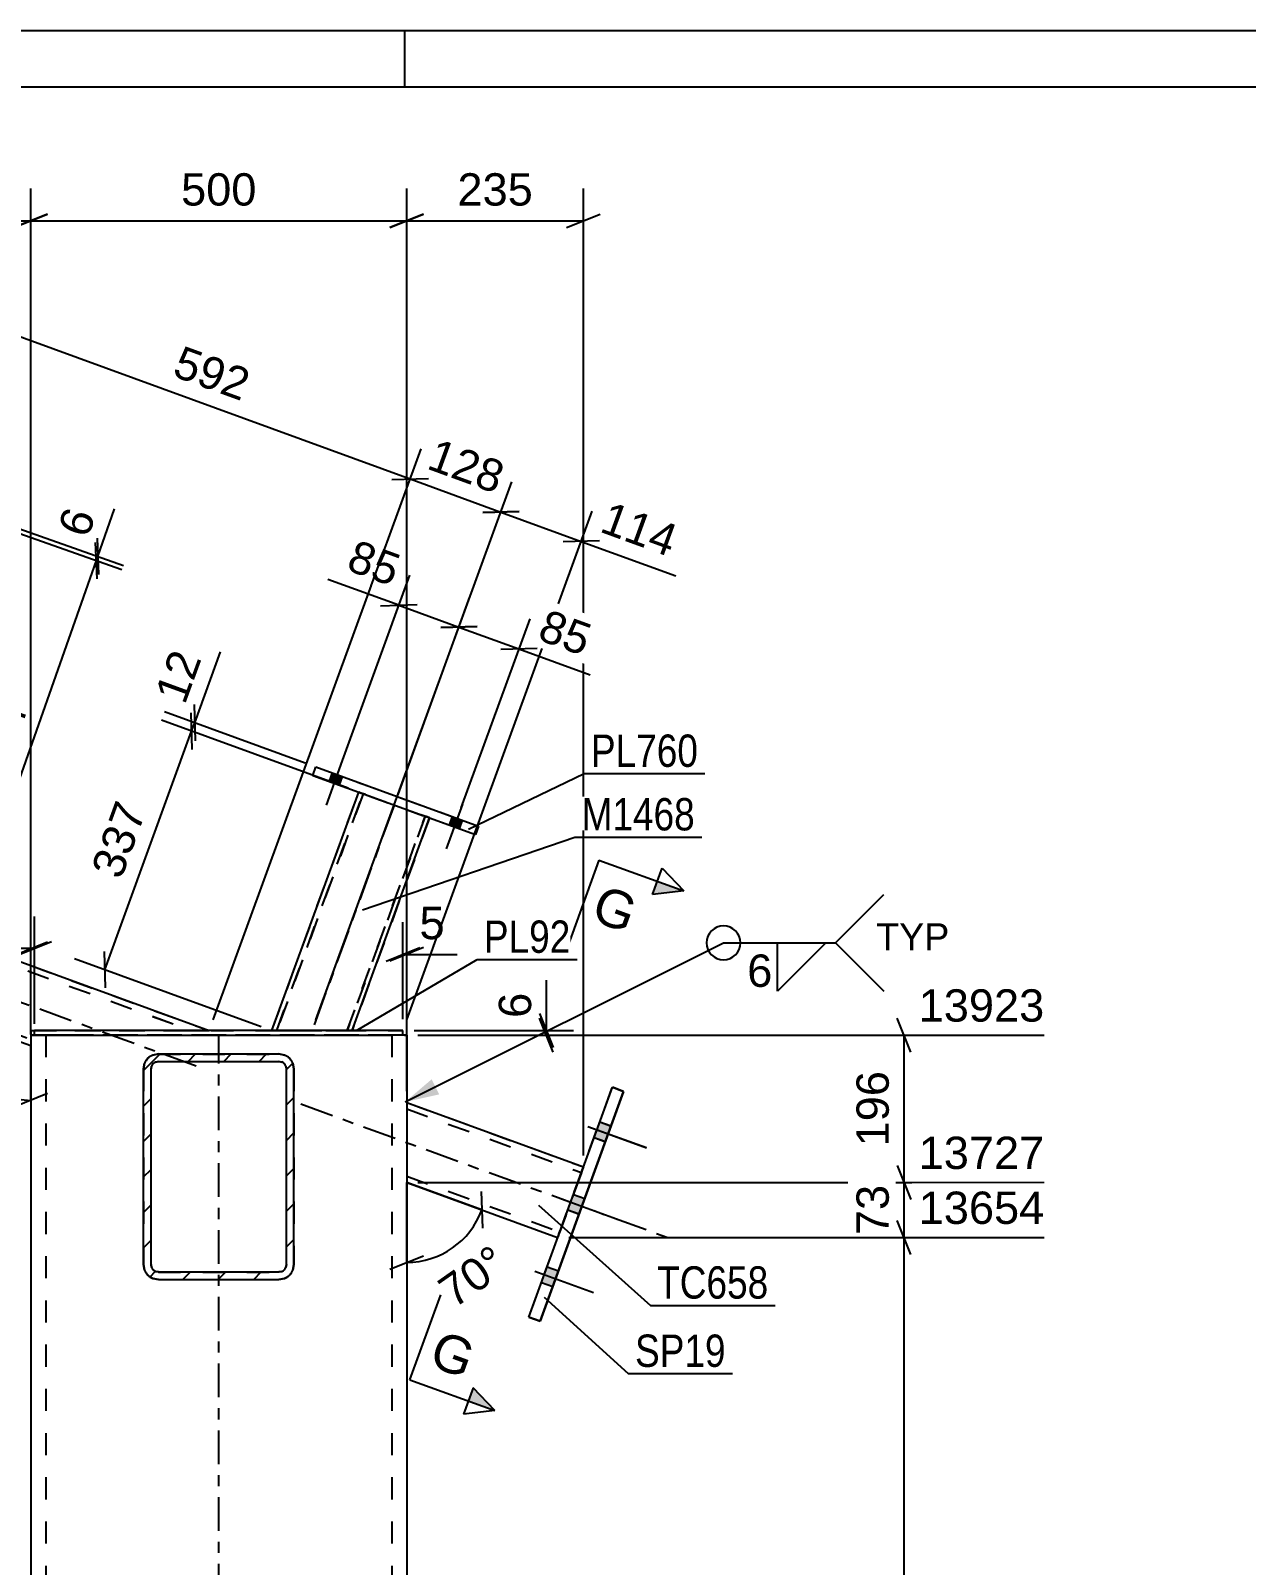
# Model space of a CAD drawing. Header units: millimetres. Extents: x 0 to 2086, y 0 to 594.
# Drawn here: x 387.8 to 495.6, y 458 to 594 of the extents above; entities that cross this region are included whole.
import ezdxf

# ---------------------------------------------------------------- set-up
doc = ezdxf.new("R2010")
doc.units = ezdxf.units.MM
doc.linetypes.add('DXK_LINE_DOT2', pattern=[3.9198, 1.9599, -1.9599])
doc.linetypes.add('DXK_LINE_DOT3', pattern=[5.9187, 2.979, -0.9799, 0.9799, -0.9799])
doc.styles.add('Arial', font='arial.ttf', dxfattribs={"height": 0.2})
doc.styles.add('Arial Narrow', font='ARIALN.TTF', dxfattribs={"height": 0.2})

# ---------------------------------------------------------------- blocks, each defined once
blk = doc.blocks.new('Unknown-284858482-1134')
at = {"color": 5, "linetype": 'Continuous'}
for p, q in [((841, 594), (0, 594)), ((421, 589), (421, 594)), ((836, 589), (5, 589))]:
    blk.add_line(p, q, dxfattribs=at)
blk = doc.blocks.new('Part-284858482-3292 - 3286')
at = {"color": 2, "linetype": 'Continuous'}
for p, q in [((409.22, 505.38), (416.92, 526.51)), ((416.32, 505.38), (423.19, 524.23))]:
    blk.add_line(p, q, dxfattribs=at)
at = {"color": 7, "linetype": 'DXK_LINE_DOT2'}
for p, q in [((409.22, 505.37), (416.92, 526.51)), ((416.92, 526.51), (416.92, 526.51)), ((416.98, 526.49), (416.92, 526.51)), ((416.92, 526.51), (416.98, 526.49)), ((417.14, 526.43), (416.98, 526.49)), ((416.98, 526.49), (417.14, 526.43)), ((417.33, 526.36), (417.14, 526.43)), ((417.14, 526.43), (417.39, 526.34)), ((409.65, 505.38), (417.3, 526.38)), ((417.3, 526.37), (409.65, 505.37)), ((417.3, 526.37), (417.3, 526.38)), ((417.33, 526.37), (417.3, 526.38)), ((417.3, 526.37), (417.33, 526.36)), ((417.41, 526.34), (417.33, 526.37)), ((417.33, 526.36), (417.39, 526.34)), ((417.53, 526.29), (417.33, 526.36)), ((417.39, 526.34), (417.41, 526.33)), ((417.39, 526.34), (417.67, 526.24)), ((417.53, 526.29), (417.41, 526.34)), ((417.41, 526.33), (417.53, 526.29)), ((417.53, 526.29), (422.43, 524.5)), ((417.53, 526.29), (422.58, 524.45)), ((417.53, 526.29), (422.58, 524.45)), ((417.67, 526.24), (422.43, 524.5)), ((415.89, 505.38), (422.81, 524.37)), ((422.81, 524.37), (415.89, 505.37)), ((423.19, 524.23), (416.32, 505.37)), ((422.43, 524.5), (422.72, 524.4)), ((422.7, 524.41), (422.43, 524.5)), ((422.7, 524.41), (422.58, 524.45)), ((422.58, 524.45), (422.72, 524.4)), ((422.78, 524.38), (422.7, 524.41)), ((422.97, 524.31), (422.7, 524.41)), ((422.72, 524.4), (422.78, 524.38)), ((422.72, 524.4), (422.97, 524.31)), ((422.81, 524.37), (422.78, 524.38)), ((422.78, 524.38), (422.81, 524.37)), ((422.81, 524.37), (422.81, 524.37)), ((422.97, 524.31), (423.13, 524.25)), ((423.13, 524.25), (422.97, 524.31)), ((423.13, 524.25), (423.19, 524.23)), ((423.19, 524.23), (423.13, 524.25)), ((423.19, 524.23), (423.19, 524.23)), ((409.22, 505.38), (409.22, 505.38)), ((409.22, 505.37), (409.22, 505.38)), ((409.29, 505.38), (409.22, 505.38)), ((409.22, 505.37), (409.29, 505.37)), ((409.47, 505.38), (409.29, 505.38)), ((409.29, 505.37), (409.47, 505.37)), ((409.75, 505.38), (409.47, 505.38)), ((409.47, 505.37), (409.75, 505.37)), ((409.65, 505.37), (409.65, 505.38)), ((409.65, 505.38), (409.68, 505.38)), ((409.68, 505.37), (409.65, 505.37)), ((409.68, 505.38), (409.77, 505.38)), ((409.77, 505.37), (409.68, 505.37)), ((410.07, 505.38), (409.75, 505.38)), ((409.75, 505.37), (410.07, 505.37)), ((409.77, 505.38), (409.91, 505.38)), ((409.91, 505.37), (409.77, 505.37)), ((415.63, 505.38), (409.91, 505.38)), ((415.63, 505.37), (409.91, 505.37)), ((410.07, 505.38), (415.47, 505.38)), ((410.07, 505.37), (415.47, 505.37)), ((415.79, 505.38), (415.47, 505.38)), ((415.47, 505.37), (415.79, 505.37)), ((415.63, 505.38), (415.77, 505.38)), ((415.77, 505.37), (415.63, 505.37)), ((415.77, 505.38), (415.86, 505.38)), ((415.86, 505.37), (415.77, 505.37)), ((416.07, 505.38), (415.79, 505.38)), ((415.79, 505.37), (416.07, 505.37)), ((415.86, 505.38), (415.89, 505.38)), ((415.89, 505.37), (415.86, 505.37)), ((415.89, 505.37), (415.89, 505.38)), ((416.25, 505.38), (416.07, 505.38)), ((416.07, 505.37), (416.25, 505.37)), ((416.32, 505.38), (416.25, 505.38)), ((416.25, 505.37), (416.32, 505.37)), ((416.32, 505.38), (416.32, 505.38)), ((416.32, 505.37), (416.32, 505.38))]:
    blk.add_line(p, q, dxfattribs=at)
at = {"color": 7, "linetype": 'DXK_LINE_DOT3'}
blk.add_line((420.05, 525.37), (412.77, 505.37), dxfattribs=at)
blk = doc.blocks.new('Part-284858482-3312 - 3286')
at = {"color": 2, "linetype": 'Continuous'}
for p, q in [((412.85, 528), (413.12, 528.75)), ((412.85, 527.99), (412.85, 528)), ((412.85, 527.99), (412.85, 528)), ((412.85, 528), (427.26, 522.75)), ((412.85, 527.99), (416.92, 526.51)), ((413.12, 528.75), (427.53, 523.5)), ((423.19, 524.23), (427.26, 522.75)), ((427.53, 523.5), (427.26, 522.75)), ((427.26, 522.75), (427.26, 522.75)), ((427.26, 522.75), (427.26, 522.75))]:
    blk.add_line(p, q, dxfattribs=at)
at = {"color": 7, "linetype": 'DXK_LINE_DOT2'}
for p, q in [((412.85, 528), (413.12, 528.75)), ((413.12, 528.75), (413.12, 528.75)), ((413.12, 528.75), (427.53, 523.5)), ((416.92, 526.51), (423.19, 524.23)), ((427.26, 522.75), (427.53, 523.5)), ((427.53, 523.5), (427.53, 523.5))]:
    blk.add_line(p, q, dxfattribs=at)
blk = doc.blocks.new('Part-284858482-3457 - 3286')
at = {"linetype": 'Continuous'}
h = blk.add_hatch(dxfattribs=at)
h.set_pattern_fill('', scale=0.7, style=0, pattern_type=0)
h.set_pattern_definition([(45, (411.0704, 502.4898), (-1.57154, 1.57154), [])])
h.paths.add_polyline_path([(411.17, 501.98), (411.07, 502.49), (410.78, 502.92), (410.35, 503.21), (409.84, 503.31), (399.17, 503.31), (398.66, 503.21), (398.23, 502.92), (397.94, 502.49), (397.84, 501.98), (397.84, 484.65), (397.94, 484.14), (398.23, 483.7), (398.66, 483.41), (399.17, 483.31), (409.84, 483.31), (410.35, 483.41), (410.78, 483.7), (411.07, 484.14), (411.17, 484.65)])
h.paths.add_polyline_path([(410.45, 484.39), (410.31, 484.17), (410.09, 484.03), (409.84, 483.98), (399.17, 483.98), (398.92, 484.03), (398.7, 484.17), (398.56, 484.39), (398.51, 484.65), (398.51, 501.98), (398.56, 502.23), (398.7, 502.45), (398.92, 502.6), (399.17, 502.65), (409.84, 502.65), (410.09, 502.6), (410.31, 502.45), (410.45, 502.23), (410.51, 501.98), (410.51, 484.65)])
at = {"color": 7, "linetype": 'DXK_LINE_DOT2'}
for p, q in [((398.66, 503.21), (399.17, 503.31)), ((399.17, 503.31), (409.84, 503.31)), ((399.17, 503.31), (399.17, 503.31)), ((409.84, 503.31), (409.84, 503.31)), ((409.84, 503.31), (410.35, 503.21)), ((397.84, 501.98), (397.94, 502.49)), ((397.84, 501.98), (397.84, 501.98)), ((397.84, 501.98), (397.84, 484.64)), ((398.56, 502.23), (398.51, 501.98)), ((398.51, 501.98), (398.51, 501.98)), ((398.51, 484.64), (398.51, 501.98)), ((398.56, 502.23), (398.56, 502.23)), ((410.45, 502.23), (410.45, 502.23)), ((410.51, 501.98), (410.45, 502.23)), ((410.51, 501.98), (410.51, 501.98)), ((410.51, 484.64), (410.51, 501.98)), ((411.07, 502.49), (411.17, 501.98)), ((411.17, 501.98), (411.17, 484.64)), ((397.94, 484.13), (397.84, 484.64)), ((398.51, 484.64), (398.51, 484.65)), ((398.51, 484.64), (398.56, 484.39)), ((410.45, 484.39), (410.51, 484.64)), ((410.51, 484.64), (410.51, 484.65)), ((411.17, 484.64), (411.07, 484.13)), ((397.94, 484.13), (397.94, 484.14)), ((398.92, 484.03), (399.17, 483.98)), ((399.17, 483.98), (399.17, 483.98)), ((399.17, 483.98), (409.84, 483.98)), ((409.84, 483.98), (410.09, 484.03)), ((409.84, 483.98), (409.84, 483.98)), ((411.07, 484.13), (411.07, 484.14))]:
    blk.add_line(p, q, dxfattribs=at)
at = {"color": 2, "linetype": 'Continuous'}
for p, q in [((399.17, 503.31), (398.66, 503.21)), ((399.17, 503.31), (409.84, 503.31)), ((410.35, 503.21), (409.84, 503.31)), ((397.94, 502.49), (397.84, 501.98)), ((397.84, 484.65), (397.84, 501.98)), ((398.51, 501.98), (398.56, 502.23)), ((398.51, 484.65), (398.51, 501.98)), ((398.92, 502.6), (399.17, 502.65)), ((399.17, 502.64), (398.92, 502.59)), ((399.17, 502.64), (399.17, 502.65)), ((399.17, 502.65), (409.84, 502.65)), ((399.17, 502.64), (409.84, 502.64)), ((409.84, 502.64), (409.84, 502.65)), ((409.84, 502.65), (410.09, 502.6)), ((410.09, 502.59), (409.84, 502.64)), ((410.45, 502.23), (410.51, 501.98)), ((410.51, 484.65), (410.51, 501.98)), ((411.17, 501.98), (411.07, 502.49)), ((411.17, 484.65), (411.17, 501.98)), ((397.84, 484.65), (397.94, 484.14)), ((398.56, 484.39), (398.51, 484.65)), ((410.51, 484.65), (410.45, 484.39)), ((411.07, 484.14), (411.17, 484.65)), ((399.17, 483.31), (398.66, 483.41)), ((398.66, 483.41), (399.17, 483.31)), ((399.17, 483.98), (398.92, 484.03)), ((399.17, 483.98), (409.84, 483.98)), ((399.17, 483.31), (409.84, 483.31)), ((399.17, 483.31), (399.17, 483.31)), ((399.17, 483.31), (409.84, 483.31)), ((410.09, 484.03), (409.84, 483.98)), ((410.35, 483.41), (409.84, 483.31)), ((409.84, 483.31), (410.35, 483.41)), ((409.84, 483.31), (409.84, 483.31))]:
    blk.add_line(p, q, dxfattribs=at)
at = {"color": 7, "linetype": 'DXK_LINE_DOT3'}
blk.add_line((404.51, 493.31), (404.51, 493.31), dxfattribs=at)
at = {"color": 7, "linetype": 'DXK_LINE_DOT2'}
for centre, radius, start, end in [((399.17, 501.98), 1.33, 112.5, 157.5), ((409.84, 501.98), 1.33, 22.5, 67.5), ((399.17, 484.64), 0.667, 202.5, 247.5), ((409.84, 484.64), 0.667, 292.5, 337.5)]:
    blk.add_arc(centre, radius, start, end, dxfattribs=at)
at = {"color": 2, "linetype": 'Continuous'}
for centre, radius, start, end in [((399.17, 501.98), 1.33, 112.5, 157.5), ((399.17, 501.98), 0.667, 112.5, 157.5), ((399.17, 501.98), 0.667, 112.5, 157.5), ((409.84, 501.98), 0.667, 22.5, 67.5), ((409.84, 501.98), 0.667, 22.5, 67.5), ((409.84, 501.98), 1.33, 22.5, 67.5), ((399.17, 484.65), 0.667, 202.5, 247.5), ((409.84, 484.65), 0.667, 292.5, 337.5), ((399.17, 484.65), 1.33, 202.5, 247.5), ((399.17, 484.64), 1.33, 202.5, 247.5), ((409.84, 484.65), 1.33, 292.5, 337.5), ((409.84, 484.64), 1.33, 292.5, 337.5)]:
    blk.add_arc(centre, radius, start, end, dxfattribs=at)
blk = doc.blocks.new('Part-284858482-3377 - 3286')
at = {"color": 2, "linetype": 'Continuous'}
for p, q in [((431.99, 479.99), (439.4, 500.35)), ((432.99, 479.63), (440.4, 499.99)), ((440.4, 499.98), (432.99, 479.62)), ((440.4, 499.99), (439.4, 500.35)), ((440.4, 499.98), (440.4, 499.99)), ((440.4, 499.98), (440.4, 499.98)), ((432.99, 479.62), (431.99, 479.99)), ((431.99, 479.99), (431.99, 479.99)), ((431.99, 479.99), (431.99, 479.99)), ((431.99, 479.99), (432.99, 479.63)), ((432.99, 479.62), (432.99, 479.63))]:
    blk.add_line(p, q, dxfattribs=at)
at = {"color": 7, "linetype": 'DXK_LINE_DOT2'}
for p, q in [((431.99, 479.99), (439.4, 500.35)), ((439.4, 500.35), (440.4, 499.98)), ((439.4, 500.35), (439.4, 500.35))]:
    blk.add_line(p, q, dxfattribs=at)
blk = doc.blocks.new('Part-284858482-3382 - 3286')
at = {"color": 7, "linetype": 'DXK_LINE_DOT2'}
for p, q in [((399.17, 503.3), (398.66, 503.2)), ((399.17, 503.3), (409.84, 503.3)), ((399.17, 503.3), (399.17, 503.3)), ((409.84, 503.3), (409.84, 503.3)), ((410.35, 503.2), (409.84, 503.3)), ((397.94, 502.48), (397.84, 501.97)), ((397.84, 501.97), (397.84, 484.64)), ((398.51, 501.97), (398.56, 502.23)), ((398.51, 501.97), (398.51, 501.97)), ((398.51, 484.64), (398.51, 501.97)), ((398.56, 502.22), (398.56, 502.23)), ((398.92, 502.59), (399.17, 502.64)), ((399.17, 502.64), (399.17, 502.64)), ((399.17, 502.64), (409.84, 502.64)), ((409.84, 502.64), (409.84, 502.64)), ((409.84, 502.64), (410.09, 502.59)), ((410.45, 502.22), (410.45, 502.23)), ((410.45, 502.23), (410.51, 501.97)), ((410.51, 501.97), (410.51, 501.97)), ((410.51, 484.64), (410.51, 501.97)), ((411.17, 501.97), (411.07, 502.48)), ((411.17, 501.97), (411.17, 484.64)), ((397.84, 484.64), (397.94, 484.13)), ((398.51, 484.64), (398.51, 484.64)), ((398.56, 484.38), (398.51, 484.64)), ((410.51, 484.64), (410.45, 484.38)), ((410.51, 484.64), (410.51, 484.64)), ((411.07, 484.13), (411.17, 484.64)), ((397.94, 484.13), (397.94, 484.13)), ((398.66, 483.41), (399.17, 483.3)), ((399.17, 483.97), (398.92, 484.02)), ((399.17, 483.97), (399.17, 483.97)), ((399.17, 483.97), (409.84, 483.97)), ((399.17, 483.3), (409.84, 483.3)), ((399.17, 483.3), (399.17, 483.3)), ((410.09, 484.02), (409.84, 483.97)), ((409.84, 483.97), (409.84, 483.97)), ((409.84, 483.3), (410.35, 483.41)), ((409.84, 483.3), (409.84, 483.3)), ((411.07, 484.13), (411.07, 484.13))]:
    blk.add_line(p, q, dxfattribs=at)
at = {"color": 7, "linetype": 'DXK_LINE_DOT3'}
blk.add_line((404.51, 493.3), (404.51, 493.3), dxfattribs=at)
at = {"color": 7, "linetype": 'DXK_LINE_DOT2'}
for centre, radius, start, end in [((399.17, 501.97), 1.33, 112.5, 157.5), ((399.17, 501.97), 0.667, 112.5, 157.5), ((409.84, 501.97), 0.667, 22.5, 67.5), ((409.84, 501.97), 1.33, 22.5, 67.5), ((399.17, 484.64), 0.667, 202.5, 247.5), ((409.84, 484.64), 0.667, 292.5, 337.5), ((399.17, 484.64), 1.33, 202.5, 247.5), ((409.84, 484.64), 1.33, 292.5, 337.5)]:
    blk.add_arc(centre, radius, start, end, dxfattribs=at)
blk = doc.blocks.new('Part-284858482-3387 - 3286')
at = {"color": 2, "linetype": 'Continuous'}
for p, q in [((420.84, 505.38), (388.17, 505.38)), ((388.17, 504.98), (388.17, 505.38)), ((388.17, 504.98), (389.29, 504.98)), ((420.84, 504.98), (419.72, 504.98)), ((420.84, 504.98), (420.84, 505.38))]:
    blk.add_line(p, q, dxfattribs=at)
at = {"color": 7, "linetype": 'DXK_LINE_DOT2'}
for p, q in [((388.17, 505.37), (420.84, 505.37)), ((388.17, 504.97), (388.17, 504.98)), ((388.17, 504.97), (388.17, 504.98)), ((420.84, 504.97), (388.17, 504.97)), ((419.72, 504.98), (389.29, 504.98)), ((420.84, 504.97), (420.84, 504.98)), ((420.84, 504.98), (420.84, 504.97))]:
    blk.add_line(p, q, dxfattribs=at)
blk = doc.blocks.new('Part-284858482-3403 - 3286')
at = {"color": 2, "linetype": 'Continuous'}
for p, q in [((387.84, 504.98), (387.84, 242.05)), ((387.84, 504.98), (388.04, 504.98)), ((388.04, 504.98), (388.17, 504.98)), ((389.29, 504.98), (389.48, 504.98)), ((389.48, 504.98), (390.51, 504.98)), ((390.51, 504.98), (418.51, 504.98)), ((418.51, 504.98), (419.53, 504.98)), ((419.72, 504.98), (419.53, 504.98)), ((420.97, 504.98), (420.84, 504.98)), ((420.97, 504.98), (421.17, 504.98)), ((421.17, 504.98), (421.17, 242.05))]:
    blk.add_line(p, q, dxfattribs=at)
at = {"color": 7, "linetype": 'DXK_LINE_DOT2'}
for p, q in [((388.04, 504.97), (387.84, 504.97)), ((388.62, 504.97), (388.04, 504.97)), ((388.17, 504.98), (388.62, 504.98)), ((388.62, 504.98), (389.29, 504.98)), ((389.48, 504.97), (388.62, 504.97)), ((389.17, 504.98), (389.17, 242.05)), ((389.27, 504.98), (389.17, 504.98)), ((389.17, 504.97), (389.27, 504.97)), ((389.56, 504.98), (389.27, 504.98)), ((389.27, 504.97), (389.56, 504.97)), ((390.51, 504.97), (389.48, 504.97)), ((390, 504.98), (389.56, 504.98)), ((389.56, 504.97), (390, 504.97)), ((390.51, 504.98), (390, 504.98)), ((390, 504.97), (390.51, 504.97)), ((390.51, 504.98), (418.51, 504.98)), ((390.51, 504.97), (418.51, 504.97)), ((390.51, 504.97), (418.51, 504.97)), ((419.02, 504.98), (418.51, 504.98)), ((418.51, 504.97), (419.02, 504.97)), ((419.53, 504.97), (418.51, 504.97)), ((419.45, 504.98), (419.02, 504.98)), ((419.02, 504.97), (419.45, 504.97)), ((419.74, 504.98), (419.45, 504.98)), ((419.45, 504.97), (419.74, 504.97)), ((420.39, 504.97), (419.53, 504.97)), ((420.39, 504.98), (419.72, 504.98)), ((419.84, 504.98), (419.74, 504.98)), ((419.74, 504.97), (419.84, 504.97)), ((419.84, 504.98), (419.84, 242.05)), ((420.84, 504.98), (420.39, 504.98)), ((420.97, 504.97), (420.39, 504.97)), ((421.17, 504.97), (420.97, 504.97))]:
    blk.add_line(p, q, dxfattribs=at)
at = {"color": 7, "linetype": 'DXK_LINE_DOT3'}
blk.add_line((404.51, 242.05), (404.51, 504.97), dxfattribs=at)
blk = doc.blocks.new('Bolt-284858482-3409 - 3286')
at = {"linetype": 'Continuous'}
for points in [[(414.29, 527.47), (415.17, 527.15), (415.44, 527.9), (414.57, 528.22)], [(414.29, 527.47), (415.17, 527.15), (415.44, 527.9), (414.57, 528.22)], [(424.94, 523.59), (425.82, 523.27), (426.09, 524.02), (425.21, 524.34)], [(424.94, 523.59), (425.82, 523.27), (426.09, 524.02), (425.21, 524.34)]]:
    blk.add_hatch(color=1, dxfattribs=at).paths.add_polyline_path(points)
at = {"color": 1, "linetype": 'Continuous'}
for p, q in [((415.46, 529.32), (414.02, 525.37)), ((415.46, 529.32), (414.02, 525.37)), ((414.57, 528.22), (414.29, 527.47)), ((414.57, 528.22), (414.29, 527.47)), ((415.44, 527.9), (415.17, 527.15)), ((415.44, 527.9), (415.17, 527.15)), ((426.11, 525.44), (424.67, 521.49)), ((426.11, 525.44), (424.67, 521.49)), ((425.21, 524.34), (424.94, 523.59)), ((425.21, 524.34), (424.94, 523.59)), ((426.09, 524.02), (425.82, 523.27)), ((426.09, 524.02), (425.82, 523.27))]:
    blk.add_line(p, q, dxfattribs=at)
blk = doc.blocks.new('Bolt-284858482-3473 - 3286')
at = {"linetype": 'Continuous'}
for points in [[(438.78, 495.54), (439.28, 496.92), (438.28, 497.28), (437.78, 495.9)], [(438.78, 495.54), (439.28, 496.91), (438.28, 497.28), (437.78, 495.9)], [(438.78, 495.53), (439.28, 496.91), (438.28, 497.28), (437.78, 495.9)], [(436.45, 489.12), (436.95, 490.49), (435.94, 490.86), (435.44, 489.48)], [(436.45, 489.11), (436.95, 490.49), (435.94, 490.86), (435.44, 489.48)], [(434.11, 482.69), (434.61, 484.07), (433.61, 484.44), (433.11, 483.06)], [(434.11, 482.69), (434.61, 484.07), (433.61, 484.44), (433.11, 483.06)], [(434.11, 482.69), (434.61, 484.07), (433.61, 484.44), (433.11, 483.06)]]:
    blk.add_hatch(color=1, dxfattribs=at).paths.add_polyline_path(points)
at = {"color": 1, "linetype": 'Continuous'}
for p, q in [((437.22, 496.89), (442.42, 495)), ((437.22, 496.89), (442.42, 494.99)), ((437.22, 496.89), (442.42, 494.99)), ((438.28, 497.28), (439.28, 496.92)), ((438.28, 497.28), (439.28, 496.91)), ((438.28, 497.28), (439.28, 496.91)), ((437.78, 495.9), (438.78, 495.54)), ((437.78, 495.9), (438.78, 495.54)), ((437.78, 495.9), (438.78, 495.53)), ((434.88, 490.47), (440.08, 488.57)), ((434.88, 490.46), (440.08, 488.57)), ((435.94, 490.86), (436.95, 490.49)), ((435.94, 490.86), (436.95, 490.49)), ((435.44, 489.48), (436.45, 489.12)), ((435.44, 489.48), (436.45, 489.11)), ((433.61, 484.44), (434.61, 484.07)), ((433.61, 484.44), (434.61, 484.07)), ((433.61, 484.44), (434.61, 484.07)), ((432.54, 484.05), (437.74, 482.15)), ((432.54, 484.04), (437.74, 482.15)), ((432.54, 484.04), (437.74, 482.15)), ((433.11, 483.06), (434.11, 482.69)), ((433.11, 483.06), (434.11, 482.69)), ((433.11, 483.06), (434.11, 482.69))]:
    blk.add_line(p, q, dxfattribs=at)
blk = doc.blocks.new('Part-284858482-3430 - 3286')
at = {"color": 7, "linetype": 'DXK_LINE_DOT3'}
blk.add_line((411.78, 498.87), (445.09, 486.75), dxfattribs=at)
at = {"color": 2, "linetype": 'Continuous'}
for p, q in [((421.17, 499), (436.83, 493.3)), ((421.17, 491.91), (434.55, 487.04)), ((421.17, 491.91), (434.55, 487.04))]:
    blk.add_line(p, q, dxfattribs=at)
at = {"color": 7, "linetype": 'DXK_LINE_DOT2'}
for p, q in [((421.17, 499), (421.17, 491.91)), ((421.17, 499), (436.83, 493.3)), ((421.17, 498.43), (436.65, 492.8)), ((421.17, 498.43), (436.65, 492.8)), ((421.17, 492.47), (434.74, 487.54)), ((421.17, 492.47), (434.74, 487.54)), ((436.65, 492.8), (434.78, 487.65)), ((436.61, 492.68), (434.78, 487.66)), ((436.54, 492.49), (434.85, 487.85)), ((436.54, 492.49), (434.85, 487.85)), ((436.54, 492.49), (436.64, 492.76)), ((436.6, 492.65), (436.54, 492.49)), ((436.64, 492.76), (436.6, 492.65)), ((436.73, 493.01), (436.61, 492.68)), ((436.64, 492.76), (436.65, 492.8)), ((436.65, 492.8), (436.64, 492.76)), ((436.65, 492.8), (436.73, 493.01)), ((436.65, 492.8), (436.65, 492.8)), ((436.81, 493.23), (436.73, 493.01)), ((436.73, 493.01), (436.81, 493.22)), ((436.83, 493.3), (436.81, 493.23)), ((436.81, 493.22), (436.83, 493.3)), ((436.83, 493.3), (436.83, 493.3)), ((434.58, 487.11), (434.55, 487.04)), ((434.55, 487.04), (434.58, 487.11)), ((434.55, 487.04), (434.55, 487.04)), ((434.55, 487.04), (434.55, 487.04)), ((434.66, 487.33), (434.58, 487.11)), ((434.58, 487.11), (434.66, 487.33)), ((434.78, 487.66), (434.66, 487.33)), ((434.66, 487.33), (434.78, 487.65)), ((434.75, 487.58), (434.74, 487.54)), ((434.74, 487.54), (434.75, 487.58)), ((434.74, 487.54), (434.74, 487.54)), ((434.85, 487.85), (434.75, 487.58)), ((434.75, 487.58), (434.79, 487.68)), ((434.79, 487.68), (434.85, 487.85))]:
    blk.add_line(p, q, dxfattribs=at)
blk = doc.blocks.new('Part-284858482-3452 - 3286')
at = {"color": 7, "linetype": 'DXK_LINE_DOT2'}
for p, q in [((361.75, 519.93), (359.87, 514.79)), ((361.68, 519.74), (359.99, 515.1)), ((361.68, 519.74), (359.99, 515.1)), ((361.68, 519.74), (361.78, 520.01)), ((361.68, 519.74), (361.74, 519.9)), ((361.74, 519.9), (361.75, 519.93)), ((361.87, 520.26), (361.75, 519.93)), ((361.75, 519.93), (361.78, 520.01)), ((361.78, 520.01), (361.79, 520.05)), ((361.78, 520.01), (361.79, 520.05)), ((361.79, 520.05), (402.1, 505.37)), ((361.79, 520.05), (402.1, 505.38)), ((361.79, 520.05), (361.79, 520.05)), ((361.94, 520.47), (361.87, 520.26)), ((361.97, 520.55), (361.94, 520.47)), ((361.97, 520.55), (361.97, 520.55)), ((361.97, 520.55), (403.66, 505.37)), ((363.46, 520.01), (369.72, 517.73)), ((370.67, 517.39), (375.99, 515.45)), ((359.72, 514.36), (359.69, 514.29)), ((359.69, 514.29), (359.69, 514.29)), ((359.8, 514.58), (359.72, 514.36)), ((359.87, 514.79), (359.8, 514.58)), ((359.89, 514.83), (359.87, 514.79)), ((359.87, 514.79), (359.89, 514.82)), ((359.87, 514.79), (387.84, 504.61)), ((359.87, 514.79), (387.84, 504.61)), ((359.87, 514.79), (359.87, 514.79)), ((359.99, 515.1), (359.89, 514.83)), ((359.89, 514.82), (359.93, 514.93)), ((359.93, 514.93), (359.99, 515.1)), ((360.28, 514.07), (367.5, 511.44)), ((360.28, 514.07), (367.5, 511.44)), ((387.84, 505.38), (400.54, 505.38)), ((387.84, 505.37), (400.54, 505.37)), ((387.84, 504.98), (387.84, 504.13)), ((388.17, 505.38), (400.54, 505.38)), ((388.17, 505.37), (400.54, 505.37)), ((401.74, 505.38), (400.54, 505.38)), ((400.54, 505.38), (401.14, 505.38)), ((400.54, 505.37), (401.74, 505.37)), ((401.14, 505.37), (400.54, 505.37)), ((401.14, 505.38), (401.65, 505.38)), ((401.65, 505.37), (401.14, 505.37)), ((401.65, 505.38), (401.98, 505.38)), ((401.98, 505.37), (401.65, 505.37)), ((402.75, 505.38), (401.74, 505.38)), ((401.74, 505.37), (402.75, 505.37)), ((401.98, 505.38), (402.1, 505.38)), ((402.1, 505.37), (401.98, 505.37)), ((402.1, 505.37), (402.1, 505.38)), ((403.42, 505.38), (402.75, 505.38)), ((402.75, 505.37), (403.42, 505.37)), ((403.66, 505.38), (403.42, 505.38)), ((403.42, 505.37), (403.66, 505.37)), ((403.65, 505.38), (403.66, 505.38)), ((403.66, 505.38), (403.66, 505.37)), ((387.84, 504.61), (387.84, 504.61)), ((387.84, 504.04), (387.84, 504.13)), ((387.84, 504.04), (387.84, 504.04))]:
    blk.add_line(p, q, dxfattribs=at)
at = {"color": 2, "linetype": 'Continuous'}
for p, q in [((361.75, 519.93), (359.92, 514.9)), ((361.75, 519.93), (361.87, 520.26)), ((361.87, 520.26), (361.94, 520.47)), ((361.94, 520.47), (361.97, 520.55)), ((361.97, 520.55), (363.46, 520.01)), ((369.72, 517.73), (370.67, 517.39)), ((359.69, 514.29), (359.72, 514.36)), ((359.69, 514.29), (360.28, 514.07)), ((359.69, 514.29), (360.28, 514.07)), ((359.72, 514.36), (359.8, 514.58)), ((359.8, 514.58), (359.92, 514.9)), ((375.99, 515.45), (403.65, 505.38)), ((367.5, 511.44), (387.84, 504.04)), ((367.5, 511.44), (387.84, 504.04)), ((387.84, 505.38), (387.84, 504.98)), ((387.84, 505.38), (388.17, 505.38)), ((387.84, 505.37), (388.17, 505.37))]:
    blk.add_line(p, q, dxfattribs=at)
at = {"color": 7, "linetype": 'DXK_LINE_DOT3'}
blk.add_line((360.83, 517.42), (402.52, 502.24), dxfattribs=at)
blk = doc.blocks.new('StraightDimension-284858482-12195 - 3286')
at = {"color": 7, "linetype": 'Continuous'}
for p, q in [((382.48, 550.97), (395.92, 546.24)), ((393.73, 545.42), (393.59, 548.65)), ((381.84, 513.46), (393.66, 547.03)), ((370.67, 517.4), (384.11, 512.67)), ((381.78, 515.08), (381.91, 511.85))]:
    blk.add_line(p, q, dxfattribs=at)
at = {"color": 0}
blk.add_wipeout([(388.35, 534.21), (384.39, 535.6), (381.78, 528.18), (385.74, 526.79)], dxfattribs=at)
at = {"color": 3, "style": 'Arial'}
blk.add_text('534', height=2.865, rotation=70.6113, dxfattribs=at).set_placement((385.37, 527.55))
blk = doc.blocks.new('StraightDimension-284858482-12155 - 3286')
at = {"color": 7, "linetype": 'Continuous'}
for p, q in [((415.35, 529), (421.45, 545.75)), ((418.86, 543.03), (422.09, 543.13)), ((420.4, 526.31), (426.77, 543.82)), ((420.47, 543.08), (425.8, 541.14)), ((427.41, 541.19), (424.18, 541.09))]:
    blk.add_line(p, q, dxfattribs=at)
at = {"color": 0}
blk.add_wipeout([(420.24, 543.96), (421.68, 547.91), (416.37, 549.84), (414.93, 545.89)], dxfattribs=at)
at = {"color": 7, "linetype": 'Continuous'}
blk.add_line((420.47, 543.08), (414.18, 545.37), dxfattribs=at)
blk.add_line((420.47, 543.08), (414.18, 545.37), dxfattribs=at)
at = {"color": 3, "style": 'Arial'}
blk.add_text('85', height=2.865, rotation=-20.0191, dxfattribs=at).set_placement((415.7, 546.25))
blk = doc.blocks.new('StraightDimension-284858482-11657 - 3286')
at = {"color": 7, "linetype": 'Continuous'}
for p, q in [((465.85, 503.47), (464.65, 506.47)), ((422.17, 504.97), (477.67, 504.97)), ((465.25, 491.91), (465.25, 504.97)), ((464.65, 493.41), (465.85, 490.41)), ((422.17, 491.91), (477.67, 491.91))]:
    blk.add_line(p, q, dxfattribs=at)
at = {"color": 0}
blk.add_wipeout([(464.5, 502.38), (460.3, 502.38), (460.3, 494.51), (464.5, 494.51)], dxfattribs=at)
at = {"color": 3, "style": 'Arial'}
blk.add_text('196', height=2.865, rotation=90.0002, dxfattribs=at).set_placement((463.9, 495.11))
at = {"color": 0, "linetype": 'Continuous'}
blk.add_wipeout([(478.27, 505.57), (478.27, 509.77), (465.95, 509.77), (465.95, 505.57)], dxfattribs=at)
at = {"color": 3, "linetype": 'Continuous', "style": 'Arial'}
blk.add_text('13923', height=2.865, dxfattribs=at).set_placement((466.55, 506.17))
blk = doc.blocks.new('StraightDimension-284858482-11658 - 3286')
at = {"color": 7, "linetype": 'Continuous'}
for p, q in [((464.65, 493.41), (465.85, 490.41)), ((422.17, 491.91), (477.67, 491.91)), ((465.25, 487.04), (465.25, 491.91)), ((465.85, 485.54), (464.65, 488.54)), ((435.55, 487.04), (477.67, 487.04))]:
    blk.add_line(p, q, dxfattribs=at)
at = {"color": 0, "linetype": 'Continuous'}
blk.add_wipeout([(478.27, 492.51), (478.27, 496.71), (465.95, 496.71), (465.95, 492.51)], dxfattribs=at)
at = {"color": 0}
blk.add_wipeout([(464.5, 492.3), (460.3, 492.3), (460.3, 486.65), (464.5, 486.65)], dxfattribs=at)
at = {"color": 3, "linetype": 'Continuous', "style": 'Arial'}
blk.add_text('13727', height=2.865, dxfattribs=at).set_placement((466.55, 493.11))
at = {"color": 3, "style": 'Arial'}
blk.add_text('73', height=2.865, rotation=90.0002, dxfattribs=at).set_placement((463.9, 487.25))
blk = doc.blocks.new('StraightDimension-284858482-11659 - 3286')
at = {"color": 7, "linetype": 'Continuous'}
for p, q in [((465.85, 485.54), (464.65, 488.54)), ((435.55, 487.04), (477.67, 487.04)), ((465.25, 217.72), (465.25, 487.04))]:
    blk.add_line(p, q, dxfattribs=at)
at = {"color": 0, "linetype": 'Continuous'}
blk.add_wipeout([(478.27, 487.64), (478.27, 491.84), (465.95, 491.84), (465.95, 487.64)], dxfattribs=at)
at = {"color": 3, "linetype": 'Continuous', "style": 'Arial'}
blk.add_text('13654', height=2.865, dxfattribs=at).set_placement((466.55, 488.24))
blk = doc.blocks.new('AngleDimension-284858482-11735 - 3286')
at = {"color": 7, "linetype": 'Continuous'}
for p, q in [((427.83, 489.48), (421.17, 491.91)), ((421.17, 484.82), (421.17, 491.91)), ((427.78, 491.1), (427.88, 487.87)), ((421.17, 490.91), (421.17, 484.82)), ((419.67, 484.22), (422.67, 485.42))]:
    blk.add_line(p, q, dxfattribs=at)
blk.add_arc((421.17, 491.91), 7.08, 270, 340, dxfattribs=at)
at = {"color": 0}
blk.add_wipeout([(431.13, 484.01), (428.72, 487.45), (422.78, 483.29), (425.19, 479.85)], dxfattribs=at)
at = {"color": 3, "style": 'Arial'}
blk.add_text('70°', height=2.865, rotation=35.002, dxfattribs=at).set_placement((425.34, 480.69))
blk = doc.blocks.new('StraightDimension-284858482-11783 - 3286')
at = {"color": 7, "linetype": 'Continuous'}
for p, q in [((421.17, 500), (421.17, 580)), ((436.83, 494.3), (436.83, 580)), ((422.67, 577.75), (419.67, 576.55)), ((421.17, 577.15), (436.83, 577.15)), ((435.33, 576.55), (438.33, 577.75))]:
    blk.add_line(p, q, dxfattribs=at)
at = {"color": 0}
blk.add_wipeout([(432.94, 577.9), (432.94, 582.1), (425.07, 582.1), (425.07, 577.9)], dxfattribs=at)
at = {"color": 3, "style": 'Arial'}
blk.add_text('235', height=2.865, dxfattribs=at).set_placement((425.67, 578.5))
blk = doc.blocks.new('StraightDimension-284858482-11784 - 3286')
at = {"color": 7, "linetype": 'Continuous'}
for p, q in [((387.84, 505.04), (387.84, 580)), ((421.17, 500), (421.17, 580)), ((389.34, 577.75), (386.34, 576.55)), ((387.84, 577.15), (421.17, 577.15)), ((419.67, 576.55), (422.67, 577.75))]:
    blk.add_line(p, q, dxfattribs=at)
at = {"color": 0}
blk.add_wipeout([(408.44, 577.9), (408.44, 582.1), (400.57, 582.1), (400.57, 577.9)], dxfattribs=at)
at = {"color": 3, "style": 'Arial'}
blk.add_text('500', height=2.865, dxfattribs=at).set_placement((401.17, 578.5))
blk = doc.blocks.new('StraightDimension-284858482-11785 - 3286')
at = {"color": 7, "linetype": 'Continuous'}
for p, q in [((359.69, 515.28), (359.69, 580)), ((387.84, 505.04), (387.84, 580)), ((361.19, 577.75), (358.19, 576.55)), ((359.69, 577.15), (387.84, 577.15)), ((386.34, 576.55), (389.34, 577.75))]:
    blk.add_line(p, q, dxfattribs=at)
at = {"color": 0}
blk.add_wipeout([(377.7, 577.9), (377.7, 582.1), (369.83, 582.1), (369.83, 577.9)], dxfattribs=at)
at = {"color": 3, "style": 'Arial'}
blk.add_text('422', height=2.865, dxfattribs=at).set_placement((370.43, 578.5))
blk = doc.blocks.new('AngleDimension-284858482-11824 - 3286')
at = {"color": 7, "linetype": 'Continuous'}
for p, q in [((383.23, 507.32), (383.33, 504.09)), ((386.9, 504.38), (383.28, 505.7)), ((383.28, 505.7), (387.84, 504.04)), ((387.84, 499.19), (387.84, 504.04)), ((389.34, 499.79), (386.34, 498.59))]:
    blk.add_line(p, q, dxfattribs=at)
blk.add_arc((387.84, 504.04), 4.85, 159.9983, 270, dxfattribs=at)
at = {"color": 0}
blk.add_wipeout([(382.4, 494.45), (385.84, 496.86), (380.41, 504.62), (376.97, 502.21)], dxfattribs=at)
at = {"color": 3, "style": 'Arial'}
blk.add_text('110°', height=2.865, rotation=-54.9982, dxfattribs=at).set_placement((377.81, 502.06))
blk = doc.blocks.new('StraightDimension-284858482-11838 - 3286')
at = {"color": 7, "linetype": 'Continuous'}
for p, q in [((433.55, 505.38), (433.55, 509.85)), ((433.55, 505.38), (433.55, 509.85)), ((432.95, 506.88), (434.15, 503.88)), ((434.15, 503.47), (432.95, 506.47)), ((421.84, 505.38), (435.95, 505.38)), ((422.17, 504.97), (435.95, 504.97)), ((433.55, 504.97), (433.55, 505.38))]:
    blk.add_line(p, q, dxfattribs=at)
at = {"color": 0}
blk.add_wipeout([(432.8, 509.33), (428.6, 509.33), (428.6, 505.9), (432.8, 505.9)], dxfattribs=at)
at = {"color": 3, "style": 'Arial'}
blk.add_text('6', height=2.87, rotation=90.0002, dxfattribs=at).set_placement((432.2, 506.5))
blk = doc.blocks.new('StraightDimension-284858482-11847 - 3286')
at = {"color": 7, "linetype": 'Continuous'}
for p, q in [((420.84, 506.38), (420.84, 514.98)), ((421.17, 505.97), (421.17, 514.98)), ((419.34, 511.53), (422.34, 512.73)), ((422.67, 512.73), (419.67, 511.53)), ((420.84, 512.13), (421.17, 512.13)), ((421.17, 512.13), (425.65, 512.13)), ((421.17, 512.13), (425.65, 512.13))]:
    blk.add_line(p, q, dxfattribs=at)
at = {"color": 0}
blk.add_wipeout([(425.12, 512.88), (425.12, 517.08), (421.7, 517.08), (421.7, 512.88)], dxfattribs=at)
at = {"color": 3, "style": 'Arial'}
blk.add_text('5', height=2.87, dxfattribs=at).set_placement((422.3, 513.48))
blk = doc.blocks.new('StraightDimension-284858482-11849 - 3286')
at = {"color": 7, "linetype": 'Continuous'}
for p, q in [((387.84, 505.97), (387.84, 515.49)), ((388.17, 505.98), (388.17, 515.49)), ((386.34, 512.04), (389.34, 513.24)), ((389.67, 513.24), (386.67, 512.04)), ((387.84, 512.64), (383.36, 512.64)), ((387.84, 512.64), (383.36, 512.64)), ((387.84, 512.64), (388.17, 512.64))]:
    blk.add_line(p, q, dxfattribs=at)
at = {"color": 0}
blk.add_wipeout([(387.31, 513.39), (387.31, 517.59), (383.89, 517.59), (383.89, 513.39)], dxfattribs=at)
at = {"color": 3, "style": 'Arial'}
blk.add_text('5', height=2.87, dxfattribs=at).set_placement((384.49, 513.99))
blk = doc.blocks.new('StraightDimension-284858482-12021 - 3286')
at = {"color": 7, "linetype": 'Continuous'}
for p, q in [((413.11, 506.32), (430.5, 554.02)), ((421.18, 506.32), (437.62, 551.42)), ((427.91, 551.29), (431.14, 551.39)), ((429.52, 551.34), (436.64, 548.74)), ((438.26, 548.79), (435.03, 548.69))]:
    blk.add_line(p, q, dxfattribs=at)
at = {"color": 0}
blk.add_wipeout([(444.79, 546.57), (446.23, 550.52), (438.83, 553.21), (437.39, 549.27)], dxfattribs=at)
at = {"color": 7, "linetype": 'Continuous'}
blk.add_line((436.64, 548.74), (445.03, 545.69), dxfattribs=at)
blk.add_line((436.64, 548.74), (445.03, 545.69), dxfattribs=at)
at = {"color": 3, "style": 'Arial'}
blk.add_text('114', height=2.865, rotation=-20.0249, dxfattribs=at).set_placement((438.16, 549.63))
blk = doc.blocks.new('StraightDimension-284858482-12022 - 3286')
at = {"color": 7, "linetype": 'Continuous'}
for p, q in [((404, 506.32), (422.45, 556.95)), ((413.11, 506.32), (430.5, 554.02)), ((419.86, 554.22), (423.09, 554.32)), ((421.48, 554.27), (429.52, 551.34)), ((431.14, 551.39), (427.91, 551.29))]:
    blk.add_line(p, q, dxfattribs=at)
at = {"color": 0}
blk.add_wipeout([(429.45, 552.16), (430.89, 556.11), (423.5, 558.8), (422.06, 554.86)], dxfattribs=at)
at = {"color": 3, "style": 'Arial'}
blk.add_text('128', height=2.865, rotation=-20.0249, dxfattribs=at).set_placement((422.83, 555.22))
blk = doc.blocks.new('StraightDimension-284858482-12023 - 3286')
at = {"color": 7, "linetype": 'Continuous'}
for p, q in [((366.94, 519.81), (385.4, 570.46)), ((386.03, 567.83), (382.8, 567.73)), ((384.42, 567.78), (421.48, 554.27)), ((404, 506.32), (422.45, 556.95)), ((419.86, 554.22), (423.09, 554.32))]:
    blk.add_line(p, q, dxfattribs=at)
at = {"color": 0}
blk.add_wipeout([(406.9, 560.38), (408.34, 564.33), (400.95, 567.02), (399.51, 563.08)], dxfattribs=at)
at = {"color": 3, "style": 'Arial'}
blk.add_text('592', height=2.865, rotation=-20.0249, dxfattribs=at).set_placement((400.28, 563.44))
blk = doc.blocks.new('StraightDimension-284858482-12122 - 3286')
at = {"color": 7, "linetype": 'Continuous'}
for p, q in [((412.18, 529.09), (399.7, 533.64)), ((402.15, 530.3), (402.05, 533.53)), ((402.33, 534.28), (402.43, 531.05)), ((415.98, 526.86), (399.42, 532.89)), ((402.1, 531.91), (402.38, 532.66))]:
    blk.add_line(p, q, dxfattribs=at)
at = {"color": 0}
blk.add_wipeout([(403.78, 538.72), (399.84, 540.16), (397.9, 534.85), (401.85, 533.41)], dxfattribs=at)
at = {"color": 7, "linetype": 'Continuous'}
blk.add_line((402.38, 532.66), (404.67, 538.96), dxfattribs=at)
blk.add_line((402.38, 532.66), (404.67, 538.96), dxfattribs=at)
at = {"color": 3, "style": 'Arial'}
blk.add_text('12', height=2.865, rotation=69.9811, dxfattribs=at).set_placement((401.49, 534.18))
blk = doc.blocks.new('StraightDimension-284858482-12123 - 3286')
at = {"color": 7, "linetype": 'Continuous'}
for p, q in [((402.15, 530.3), (402.05, 533.53)), ((394.4, 510.77), (402.1, 531.91)), ((415.98, 526.86), (399.42, 532.89)), ((408.28, 505.72), (391.72, 511.75)), ((394.35, 512.39), (394.45, 509.16))]:
    blk.add_line(p, q, dxfattribs=at)
at = {"color": 0}
blk.add_wipeout([(398.89, 525.3), (394.95, 526.74), (392.25, 519.34), (396.2, 517.9)], dxfattribs=at)
at = {"color": 3, "style": 'Arial'}
blk.add_text('337', height=2.865, rotation=69.9811, dxfattribs=at).set_placement((395.84, 518.67))
blk = doc.blocks.new('StraightDimension-284858482-12154 - 3286')
at = {"color": 7, "linetype": 'Continuous'}
for p, q in [((420.4, 526.31), (426.77, 543.82)), ((425.99, 525.12), (432.1, 541.88)), ((424.18, 541.09), (427.41, 541.19)), ((425.8, 541.14), (431.12, 539.2)), ((432.74, 539.25), (429.51, 539.15))]:
    blk.add_line(p, q, dxfattribs=at)
at = {"color": 0}
blk.add_wipeout([(437.18, 537.79), (438.62, 541.74), (433.31, 543.67), (431.87, 539.72)], dxfattribs=at)
at = {"color": 7, "linetype": 'Continuous'}
blk.add_line((431.12, 539.2), (437.42, 536.9), dxfattribs=at)
blk.add_line((431.12, 539.2), (437.42, 536.9), dxfattribs=at)
at = {"color": 3, "style": 'Arial'}
blk.add_text('85', height=2.865, rotation=-20.0191, dxfattribs=at).set_placement((432.64, 540.08))
blk = doc.blocks.new('StraightDimension-284858482-12194 - 3286')
at = {"color": 7, "linetype": 'Continuous'}
for p, q in [((382.48, 550.97), (395.92, 546.24)), ((382.62, 551.34), (396.06, 546.61)), ((393.73, 545.42), (393.59, 548.65)), ((393.72, 549.03), (393.86, 545.8)), ((393.66, 547.03), (393.79, 547.41))]:
    blk.add_line(p, q, dxfattribs=at)
at = {"color": 0}
blk.add_wipeout([(394.39, 551.39), (390.43, 552.78), (389.3, 549.55), (393.26, 548.16)], dxfattribs=at)
at = {"color": 7, "linetype": 'Continuous'}
blk.add_line((393.79, 547.41), (395.28, 551.63), dxfattribs=at)
blk.add_line((393.79, 547.41), (395.28, 551.63), dxfattribs=at)
at = {"color": 3, "style": 'Arial'}
blk.add_text('6', height=2.87, rotation=70.6113, dxfattribs=at).set_placement((392.89, 548.92))
blk = doc.blocks.new('SectionMark-284858482-12376 - 3286')
at = {"linetype": 'Continuous'}
for points in [[(442.95, 517.43), (443.38, 518.6), (445.73, 517.75)], [(426.62, 472.55), (427.05, 473.72), (428.97, 471.69)]]:
    blk.add_hatch(color=6, dxfattribs=at).paths.add_polyline_path(points)
at = {"color": 6, "linetype": 'Continuous'}
for p, q in [((442.95, 517.43), (443.81, 519.77)), ((443.81, 519.77), (445.73, 517.75)), ((445.73, 517.75), (442.95, 517.43)), ((427.05, 473.72), (426.19, 471.37)), ((428.97, 471.69), (427.05, 473.72)), ((428.97, 471.69), (426.19, 471.37))]:
    blk.add_line(p, q, dxfattribs=at)
at = {"color": 0, "linetype": 'Continuous'}
for points in [[(440.77, 513.96), (441.97, 517.25), (438.55, 518.49), (437.36, 515.21)], [(426.4, 474.49), (427.6, 477.78), (424.19, 479.02), (422.99, 475.73)]]:
    blk.add_wipeout(points, dxfattribs=at)
at = {"color": 6, "linetype": 'Continuous'}
for p, q in [((438.21, 520.48), (435.48, 512.96)), ((438.21, 520.48), (445.73, 517.75)), ((421.45, 474.43), (424.19, 481.95)), ((421.45, 474.43), (428.97, 471.69))]:
    blk.add_line(p, q, dxfattribs=at)
at = {"color": 3, "linetype": 'Continuous', "style": 'Arial'}
for p in [(437.36, 515.21), (422.99, 475.73)]:
    blk.add_text('G', height=3.34, rotation=-20.002, dxfattribs=at).set_placement(p)
blk = doc.blocks.new('Mark-284858482-11696 - 3286')
at = {"color": 0}
blk.add_wipeout([(453.23, 481.62), (453.23, 484.62), (443.37, 484.62), (443.37, 481.62)], dxfattribs=at)
blk.add_wipeout([(453.23, 481.62), (453.23, 484.62), (443.37, 484.62), (443.37, 481.62)], dxfattribs=at)
at = {"color": 30, "linetype": 'Continuous'}
for p, q in [((432.84, 489.89), (442.77, 481.02)), ((442.77, 481.02), (453.83, 481.02))]:
    blk.add_line(p, q, dxfattribs=at)
at = {"color": 3, "style": 'Arial Narrow'}
blk.add_text('TC658', height=2.863, dxfattribs=at).set_placement((443.37, 481.62))
blk = doc.blocks.new('Mark-284858482-11772 - 3286')
at = {"color": 0}
blk.add_wipeout([(435.68, 512.27), (435.68, 515.27), (428.01, 515.27), (428.01, 512.27)], dxfattribs=at)
blk.add_wipeout([(435.68, 512.27), (435.68, 515.27), (428.01, 515.27), (428.01, 512.27)], dxfattribs=at)
at = {"color": 30, "linetype": 'Continuous'}
for p, q in [((416.72, 505.38), (427.41, 511.67)), ((427.41, 511.67), (436.28, 511.67))]:
    blk.add_line(p, q, dxfattribs=at)
at = {"color": 3, "style": 'Arial Narrow'}
blk.add_text('PL92', height=2.863, dxfattribs=at).set_placement((428.01, 512.27))
blk = doc.blocks.new('Mark-284858482-3373 - 3286')
at = {"color": 0}
blk.add_wipeout([(449.45, 475.57), (449.45, 478.57), (441.41, 478.57), (441.41, 475.57)], dxfattribs=at)
blk.add_wipeout([(449.45, 475.57), (449.45, 478.57), (441.41, 478.57), (441.41, 475.57)], dxfattribs=at)
at = {"color": 30, "linetype": 'Continuous'}
for p, q in [((433.34, 481.75), (440.81, 474.97)), ((440.81, 474.97), (450.05, 474.97))]:
    blk.add_line(p, q, dxfattribs=at)
at = {"color": 3, "style": 'Arial Narrow'}
blk.add_text('SP19', height=2.863, dxfattribs=at).set_placement((441.41, 475.57))
blk = doc.blocks.new('Mark-284858482-12175 - 3286')
at = {"color": 0}
blk.add_wipeout([(446.72, 523.12), (446.72, 526.12), (436.67, 526.12), (436.67, 523.12)], dxfattribs=at)
blk.add_wipeout([(446.72, 523.12), (446.72, 526.12), (436.67, 526.12), (436.67, 523.12)], dxfattribs=at)
at = {"color": 30, "linetype": 'Continuous'}
for p, q in [((417.25, 516.07), (436.07, 522.52)), ((436.07, 522.52), (447.32, 522.52))]:
    blk.add_line(p, q, dxfattribs=at)
at = {"color": 3, "style": 'Arial Narrow'}
blk.add_text('M1468', height=2.863, dxfattribs=at).set_placement((436.67, 523.12))
blk = doc.blocks.new('WeldMark-284858482-12541 - 3286')
at = {"linetype": 'Continuous'}
blk.add_hatch(color=30, dxfattribs=at).paths.add_polyline_path([(424.05, 499.72), (421.03, 499.05), (423.38, 501.06)])
at = {"color": 3, "linetype": 'Continuous'}
for p, q in [((459.18, 513.15), (463.47, 517.43)), ((454.04, 513.15), (458.32, 513.15)), ((459.18, 513.15), (463.47, 508.86))]:
    blk.add_line(p, q, dxfattribs=at)
at = {"color": 30, "linetype": 'Continuous'}
for p, q in [((421.03, 499.05), (449.25, 513.15)), ((449.25, 513.15), (459.18, 513.15))]:
    blk.add_line(p, q, dxfattribs=at)
at = {"color": 3, "linetype": 'Continuous'}
blk.add_arc((449.25, 513.15), 1.5, 90, 270, dxfattribs=at)
at = {"color": 0}
blk.add_wipeout([(453.38, 509.05), (453.38, 512.45), (451.15, 512.45), (451.15, 509.05)], dxfattribs=at)
at = {"color": 3, "linetype": 'Continuous'}
for p, q in [((458.32, 513.15), (454.04, 508.86)), ((454.04, 508.86), (454.04, 513.15))]:
    blk.add_line(p, q, dxfattribs=at)
blk.add_arc((449.25, 513.15), 1.5, 270, 90, dxfattribs=at)
at = {"color": 3, "style": 'Arial'}
blk.add_text('6', height=2.87, dxfattribs=at).set_placement((451.35, 509.25))
at = {"color": 0, "linetype": 'Continuous'}
blk.add_wipeout([(469.26, 512.5), (469.26, 515), (462.78, 515), (462.78, 512.5)], dxfattribs=at)
blk.add_wipeout([(469.26, 512.5), (469.26, 515), (462.78, 515), (462.78, 512.5)], dxfattribs=at)
at = {"color": 3, "linetype": 'Continuous', "style": 'Arial'}
blk.add_text('TYP', height=2.388, dxfattribs=at).set_placement((462.78, 512.5))
blk = doc.blocks.new('Mark-284858482-12178 - 3286')
at = {"color": 0}
blk.add_wipeout([(447.01, 528.75), (447.01, 531.75), (437.5, 531.75), (437.5, 528.75)], dxfattribs=at)
blk.add_wipeout([(447.01, 528.75), (447.01, 531.75), (437.5, 531.75), (437.5, 528.75)], dxfattribs=at)
at = {"color": 30, "linetype": 'Continuous'}
for p, q in [((426.64, 523.23), (436.9, 528.15)), ((436.9, 528.15), (447.61, 528.15))]:
    blk.add_line(p, q, dxfattribs=at)
at = {"color": 3, "style": 'Arial Narrow'}
blk.add_text('PL760', height=2.863, dxfattribs=at).set_placement((437.5, 528.75))

msp = doc.modelspace()

# ---------------------------------------------------------------- block references
for name in ['Unknown-284858482-1134', 'Bolt-284858482-3409 - 3286', 'Part-284858482-3312 - 3286', 'Part-284858482-3292 - 3286', 'Part-284858482-3452 - 3286', 'Part-284858482-3403 - 3286', 'Part-284858482-3387 - 3286', 'Part-284858482-3457 - 3286', 'Part-284858482-3382 - 3286', 'Part-284858482-3377 - 3286', 'Part-284858482-3430 - 3286', 'Bolt-284858482-3473 - 3286']:
    msp.add_blockref(name, (0, 0))

# ---------------------------------------------------------------- next in the draw order: block references
for name in ['StraightDimension-284858482-12195 - 3286', 'StraightDimension-284858482-12155 - 3286', 'StraightDimension-284858482-11657 - 3286']:
    msp.add_blockref(name, (0, 0))

# ---------------------------------------------------------------- next in the draw order: block references
msp.add_blockref('StraightDimension-284858482-11658 - 3286', (0, 0))

# ---------------------------------------------------------------- next in the draw order: block references
for name in ['StraightDimension-284858482-11783 - 3286', 'StraightDimension-284858482-11659 - 3286']:
    msp.add_blockref(name, (0, 0))

# ---------------------------------------------------------------- next in the draw order: block references
for name in ['StraightDimension-284858482-11784 - 3286', 'AngleDimension-284858482-11735 - 3286']:
    msp.add_blockref(name, (0, 0))

# ---------------------------------------------------------------- next in the draw order: block references
for name in ['StraightDimension-284858482-11785 - 3286', 'StraightDimension-284858482-11838 - 3286']:
    msp.add_blockref(name, (0, 0))

# ---------------------------------------------------------------- next in the draw order: block references
for name in ['StraightDimension-284858482-11847 - 3286', 'AngleDimension-284858482-11824 - 3286']:
    msp.add_blockref(name, (0, 0))

# ---------------------------------------------------------------- next in the draw order: block references
for name in ['StraightDimension-284858482-12021 - 3286', 'StraightDimension-284858482-11849 - 3286']:
    msp.add_blockref(name, (0, 0))

# ---------------------------------------------------------------- next in the draw order: block references
msp.add_blockref('StraightDimension-284858482-12022 - 3286', (0, 0))

# ---------------------------------------------------------------- next in the draw order: block references
msp.add_blockref('StraightDimension-284858482-12023 - 3286', (0, 0))

# ---------------------------------------------------------------- next in the draw order: block references
for name in ['StraightDimension-284858482-12194 - 3286', 'StraightDimension-284858482-12154 - 3286', 'StraightDimension-284858482-12122 - 3286', 'SectionMark-284858482-12376 - 3286']:
    msp.add_blockref(name, (0, 0))

# ---------------------------------------------------------------- next in the draw order: block references
for name in ['StraightDimension-284858482-12123 - 3286', 'Mark-284858482-12175 - 3286', 'Mark-284858482-11772 - 3286', 'Mark-284858482-11696 - 3286']:
    msp.add_blockref(name, (0, 0))

# ---------------------------------------------------------------- next in the draw order: block references
for name in ['Mark-284858482-12178 - 3286', 'WeldMark-284858482-12541 - 3286', 'Mark-284858482-3373 - 3286']:
    msp.add_blockref(name, (0, 0))

doc.saveas('drawing.dxf')
